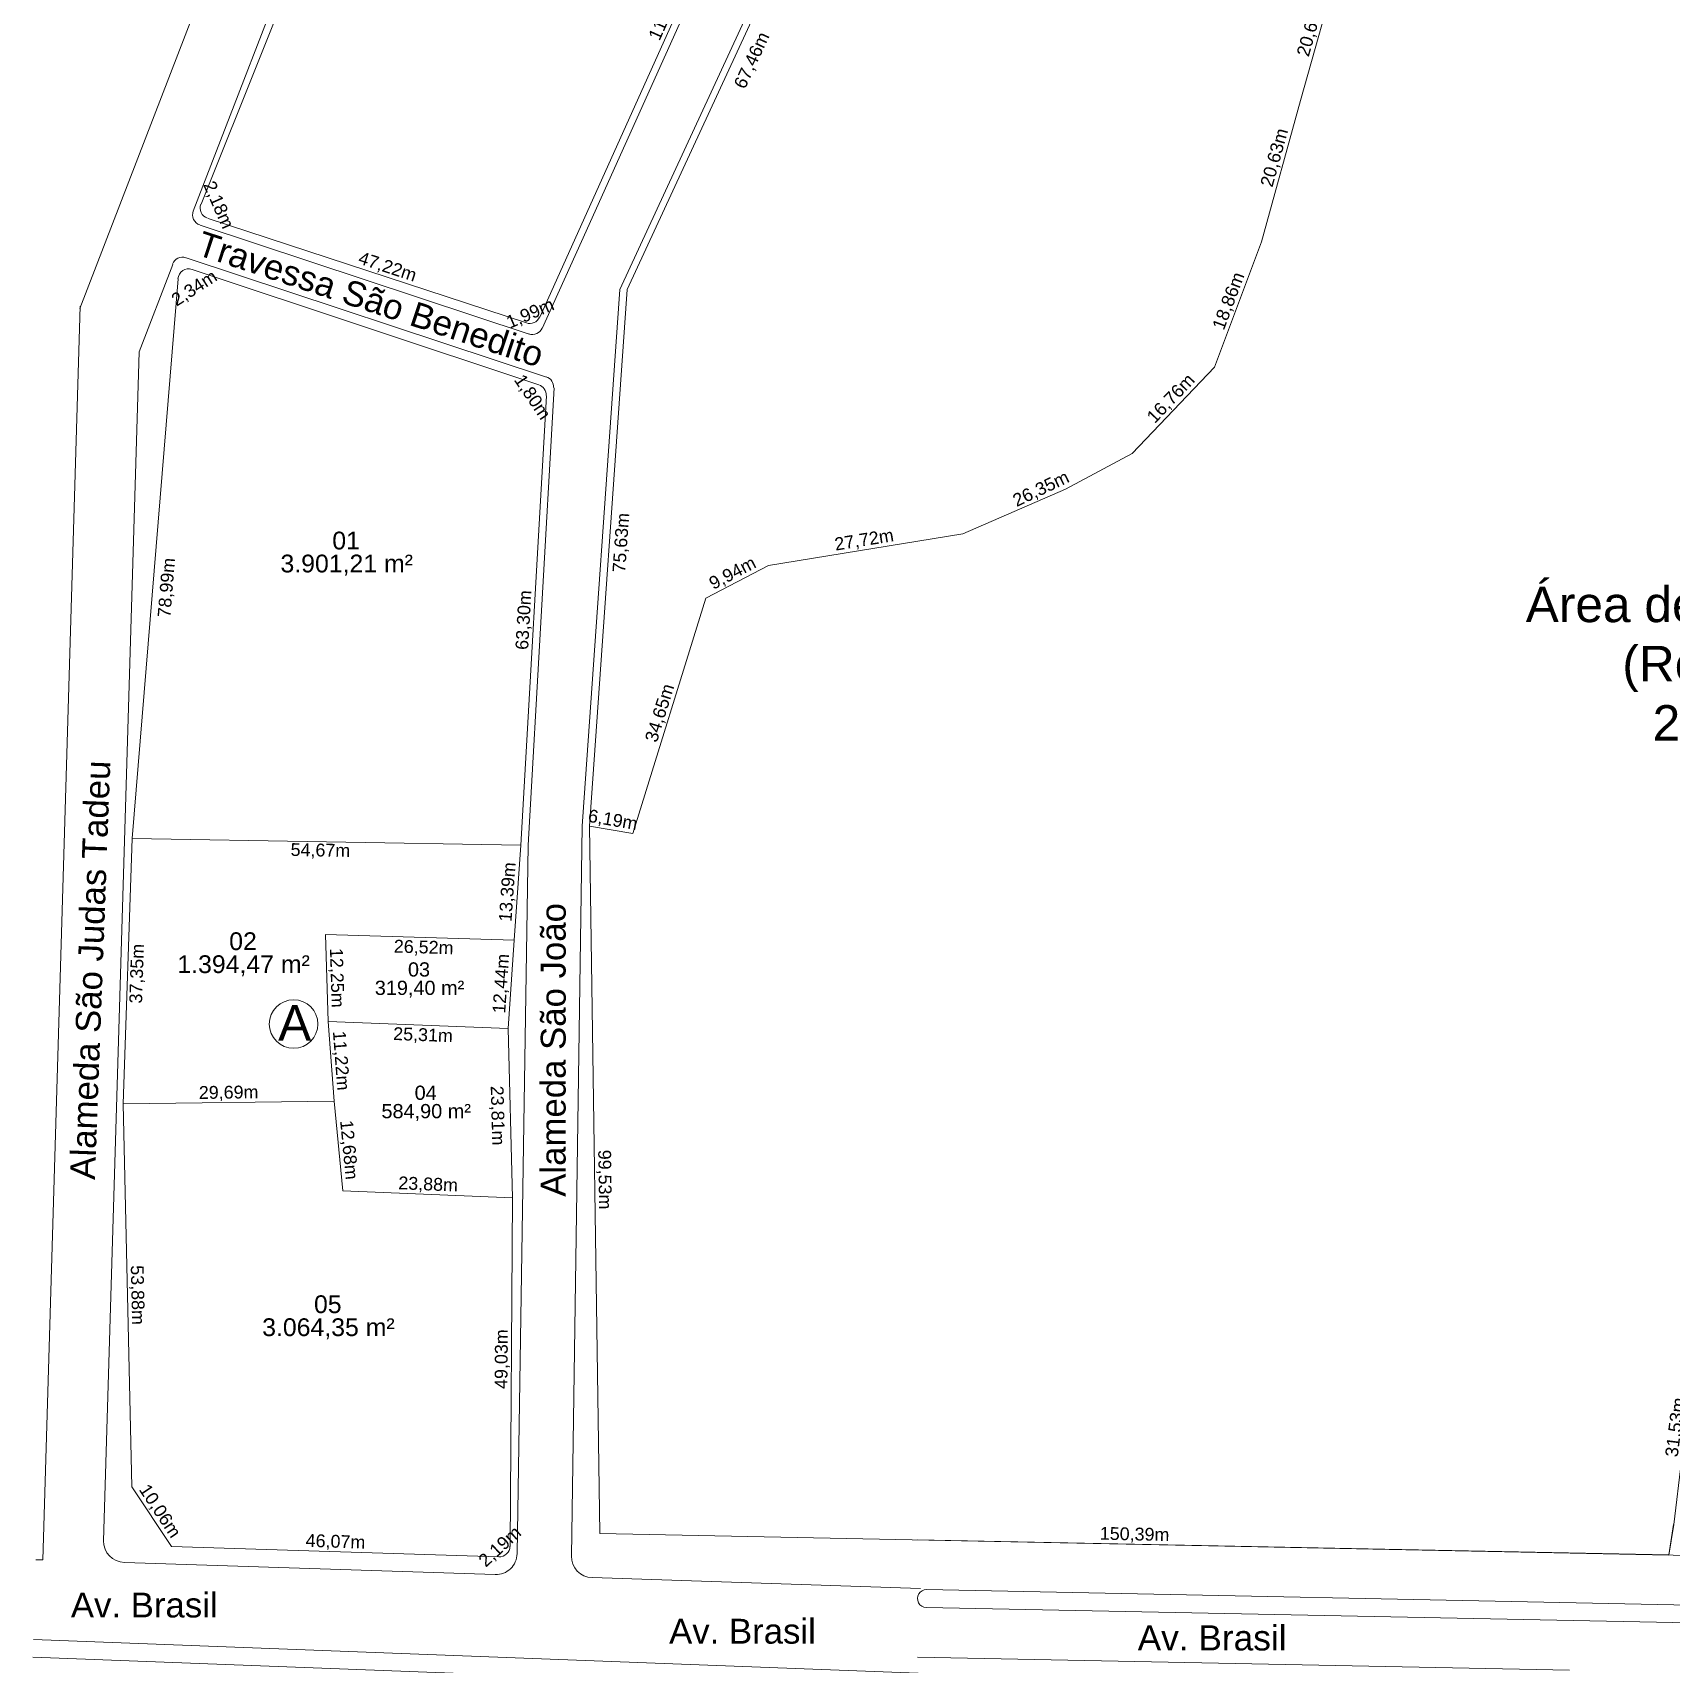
# Model space of a CAD drawing. Header units: metres. Extents: x 3808 to 8215, y 2374 to 6187.
# Drawn here: x 4300.5 to 4530.9, y 4981 to 5210.4 of the extents above; entities that cross this region are included whole.
import ezdxf

# ---------------------------------------------------------------- set-up
doc = ezdxf.new("R2010")
doc.units = ezdxf.units.M
for name, color, linetype in [('0 - Cotas', 7, 'Continuous'), ('0 - LOTES', 7, 'Continuous'), ('0 - QUADRAS', 7, 'Continuous'), ('0 - RUAS', 7, 'Continuous'), ('Calçada', 8, 'Continuous'), ('Nome das Ruas', 7, 'Continuous'), ('PDF_EIXO_LOTES', 7, 'Continuous'), ('PDF_NOMES_RUAS', 5, 'Continuous'), ('PDF_REGIAO_POLILINHAS', 7, 'Continuous')]:
    doc.layers.add(name, color=color, linetype=linetype)
doc.layers.add('PDF_MEIO_FIO', color=7, linetype='Continuous', true_color=0xdd6e00)
doc.styles.add('Arial', font='arial.ttf')
doc.styles.add('PDF Arial', font='arial.ttf')
doc.styles.get("Standard").update_dxf_attribs({"font": 'arial.ttf'})
doc.dimstyles.new('COTAS CHACARAS', dxfattribs={"dimtxt": 1.8, "dimasz": 2.5, "dimexe": 1.25, "dimexo": 0.625, "dimgap": 0.2, "dimtad": 1, "dimtoh": 1, "dimzin": 1, "dimtxsty": 'PDF Arial', "dimblk": 'NONE', "dimcen": 2.5, "dimse1": 1, "dimse2": 1, "dimsd1": 1, "dimsd2": 1, "dimadec": 0, "dimazin": 0, "dimtfac": 1, "dimtmove": 0, "dimatfit": 3, "dimldrblk": 'NONE', "dimfxl": 1, "dimtolj": 1, "dimarcsym": 0})

# ---------------------------------------------------------------- blocks, each defined once
blk = doc.blocks.new('*D9956')
at = {"layer": 'Defpoints', "color": 0, "transparency": 16777216}
for p in [(4319.97, 4997.54), (4319.97, 4997.54), (4366.02, 4996.05)]:
    blk.add_point(p, dxfattribs=at)
at = {"layer": '0 - Cotas', "color": 0, "lineweight": 5, "transparency": 16777216, "insert": (4343.04, 4998.08), "char_height": 1.8, "attachment_point": 5, "rotation": 358.1546, "style": 'PDF Arial'}
blk.add_mtext('\\A1;46,07m', dxfattribs=at)
blk = doc.blocks.new('_None')
blk = doc.blocks.new('*D9957')
at = {"layer": 'Defpoints', "color": 0, "transparency": 16777216}
for p in [(4314.4, 5005.91), (4319.97, 4997.54), (4319.97, 4997.54)]:
    blk.add_point(p, dxfattribs=at)
at = {"layer": '0 - Cotas', "color": 0, "lineweight": 5, "transparency": 16777216, "insert": (4318.25, 5002.44), "char_height": 1.8, "attachment_point": 5, "rotation": 303.6063, "style": 'PDF Arial'}
blk.add_mtext('\\A1;10,06m', dxfattribs=at)
blk = doc.blocks.new('*D9958')
at = {"layer": 'Defpoints', "color": 0, "transparency": 16777216}
for p in [(4313.18, 5059.78), (4313.18, 5059.78), (4314.4, 5005.91)]:
    blk.add_point(p, dxfattribs=at)
at = {"layer": '0 - Cotas', "color": 0, "lineweight": 5, "transparency": 16777216, "insert": (4315.07, 5032.88), "char_height": 1.8, "attachment_point": 5, "rotation": 271.2968, "style": 'PDF Arial'}
blk.add_mtext('\\A1;53,88m', dxfattribs=at)
blk = doc.blocks.new('*D9959')
at = {"layer": 'Defpoints', "color": 0, "transparency": 16777216}
for p in [(4367.95, 5046.58), (4367.58, 4997.55), (4367.6, 4997.55)]:
    blk.add_point(p, dxfattribs=at)
at = {"layer": '0 - Cotas', "color": 0, "lineweight": 5, "transparency": 16777216, "insert": (4366.52, 5023.87), "char_height": 1.8, "attachment_point": 5, "rotation": 89.5662, "style": 'PDF Arial'}
blk.add_mtext('\\A1;49,03m', dxfattribs=at)
blk = doc.blocks.new('*D9960')
at = {"layer": 'Defpoints', "color": 0, "transparency": 16777216}
for p in [(4367.63, 4997.54), (4366.02, 4996.05), (4366.31, 4995.74)]:
    blk.add_point(p, dxfattribs=at)
at = {"layer": '0 - Cotas', "color": 0, "lineweight": 5, "transparency": 16777216, "insert": (4366.25, 4997.42), "char_height": 1.8, "attachment_point": 5, "rotation": 42.6128, "style": 'PDF Arial'}
blk.add_mtext('\\A1;2,19m', dxfattribs=at)
blk = doc.blocks.new('*D9961')
at = {"layer": 'Defpoints', "color": 0, "transparency": 16777216}
for p in [(4344.09, 5047.53), (4344.09, 5047.53), (4367.95, 5046.58)]:
    blk.add_point(p, dxfattribs=at)
at = {"layer": '0 - Cotas', "color": 0, "lineweight": 5, "transparency": 16777216, "insert": (4356.07, 5048.34), "char_height": 1.8, "attachment_point": 5, "rotation": 357.7094, "style": 'PDF Arial'}
blk.add_mtext('\\A1;23,88m', dxfattribs=at)
blk = doc.blocks.new('*D9962')
at = {"layer": 'Defpoints', "color": 0, "transparency": 16777216}
for p in [(4342.87, 5060.15), (4344.09, 5047.53), (4344.09, 5047.53)]:
    blk.add_point(p, dxfattribs=at)
at = {"layer": '0 - Cotas', "color": 0, "lineweight": 5, "transparency": 16777216, "insert": (4344.82, 5053.29), "char_height": 1.8, "attachment_point": 5, "rotation": 275.5198, "style": 'PDF Arial'}
blk.add_mtext('\\A1;12,68m', dxfattribs=at)
blk = doc.blocks.new('*D9963')
at = {"layer": 'Defpoints', "color": 0, "transparency": 16777216}
for p in [(4313.18, 5059.78), (4313.18, 5059.78), (4342.87, 5060.15)]:
    blk.add_point(p, dxfattribs=at)
at = {"layer": '0 - Cotas', "color": 0, "lineweight": 5, "transparency": 16777216, "insert": (4328.01, 5061.25), "char_height": 1.8, "attachment_point": 5, "rotation": 0.7162, "style": 'PDF Arial'}
blk.add_mtext('\\A1;29,69m', dxfattribs=at)
blk = doc.blocks.new('*D9964')
at = {"layer": 'Defpoints', "color": 0, "transparency": 16777216}
for p in [(4314.45, 5097.11), (4313.18, 5059.78), (4315.88, 5059.69)]:
    blk.add_point(p, dxfattribs=at)
at = {"layer": '0 - Cotas', "color": 0, "lineweight": 5, "transparency": 16777216, "insert": (4315.23, 5078.08), "char_height": 1.8, "attachment_point": 5, "rotation": 88.0475, "style": 'PDF Arial'}
blk.add_mtext('\\A1;37,35m', dxfattribs=at)
blk = doc.blocks.new('*D9965')
at = {"layer": 'Defpoints', "color": 0, "transparency": 16777216}
for p in [(4314.45, 5097.11), (4369.11, 5096.15), (4369.07, 5093.54)]:
    blk.add_point(p, dxfattribs=at)
at = {"layer": '0 - Cotas', "color": 0, "lineweight": 5, "transparency": 16777216, "insert": (4340.92, 5095.31), "char_height": 1.8, "attachment_point": 5, "rotation": 358.9998, "style": 'PDF Arial'}
blk.add_mtext('\\A1;54,67m', dxfattribs=at)
blk = doc.blocks.new('*D9966')
at = {"layer": 'Defpoints', "color": 0, "transparency": 16777216}
for p in [(4369.11, 5096.15), (4368.16, 5082.79), (4368.16, 5082.79)]:
    blk.add_point(p, dxfattribs=at)
at = {"layer": '0 - Cotas', "color": 0, "lineweight": 5, "transparency": 16777216, "insert": (4367.36, 5089.56), "char_height": 1.8, "attachment_point": 5, "rotation": 85.9144, "style": 'PDF Arial'}
blk.add_mtext('\\A1;13,39m', dxfattribs=at)
blk = doc.blocks.new('*D9967')
at = {"layer": 'Defpoints', "color": 0, "transparency": 16777216}
for p in [(4368.16, 5082.79), (4367.31, 5070.38), (4367.31, 5070.38)]:
    blk.add_point(p, dxfattribs=at)
at = {"layer": '0 - Cotas', "color": 0, "lineweight": 5, "transparency": 16777216, "insert": (4366.46, 5076.68), "char_height": 1.8, "attachment_point": 5, "rotation": 86.0884, "style": 'PDF Arial'}
blk.add_mtext('\\A1;12,44m', dxfattribs=at)
blk = doc.blocks.new('*D9968')
at = {"layer": 'Defpoints', "color": 0, "transparency": 16777216}
for p in [(4341.65, 5083.59), (4368.16, 5082.79), (4368.08, 5080.01)]:
    blk.add_point(p, dxfattribs=at)
at = {"layer": '0 - Cotas', "color": 0, "lineweight": 5, "transparency": 16777216, "insert": (4355.44, 5081.67), "char_height": 1.8, "attachment_point": 5, "rotation": 358.2816, "style": 'PDF Arial'}
blk.add_mtext('\\A1;26,52m', dxfattribs=at)
blk = doc.blocks.new('*D9969')
at = {"layer": 'Defpoints', "color": 0, "transparency": 16777216}
for p in [(4342.02, 5071.34), (4341.92, 5068.57), (4367.31, 5070.38)]:
    blk.add_point(p, dxfattribs=at)
at = {"layer": '0 - Cotas', "color": 0, "lineweight": 5, "transparency": 16777216, "insert": (4355.35, 5069.34), "char_height": 1.8, "attachment_point": 5, "rotation": 357.8389, "style": 'PDF Arial'}
blk.add_mtext('\\A1;25,31m', dxfattribs=at)
blk = doc.blocks.new('*D9970')
at = {"layer": 'Defpoints', "color": 0, "transparency": 16777216}
for p in [(4364.11, 5070.3), (4367.31, 5070.38), (4367.95, 5046.58)]:
    blk.add_point(p, dxfattribs=at)
at = {"layer": '0 - Cotas', "color": 0, "lineweight": 5, "transparency": 16777216, "insert": (4365.72, 5058.12), "char_height": 1.8, "attachment_point": 5, "rotation": 271.5309, "style": 'PDF Arial'}
blk.add_mtext('\\A1;23,81m', dxfattribs=at)
blk = doc.blocks.new('*D9971')
at = {"layer": 'Defpoints', "color": 0, "transparency": 16777216}
for p in [(4342.02, 5071.34), (4342.87, 5060.15), (4342.87, 5060.15)]:
    blk.add_point(p, dxfattribs=at)
at = {"layer": '0 - Cotas', "color": 0, "lineweight": 5, "transparency": 16777216, "insert": (4343.72, 5065.84), "char_height": 1.8, "attachment_point": 5, "rotation": 274.3364, "style": 'PDF Arial'}
blk.add_mtext('\\A1;11,22m', dxfattribs=at)
blk = doc.blocks.new('*D9972')
at = {"layer": 'Defpoints', "color": 0, "transparency": 16777216}
for p in [(4341.65, 5083.59), (4342.02, 5071.34), (4342.02, 5071.34)]:
    blk.add_point(p, dxfattribs=at)
at = {"layer": '0 - Cotas', "color": 0, "lineweight": 5, "transparency": 16777216, "insert": (4343.12, 5077.5), "char_height": 1.8, "attachment_point": 5, "rotation": 271.7357, "style": 'PDF Arial'}
blk.add_mtext('\\A1;12,25m', dxfattribs=at)
blk = doc.blocks.new('*D7900')
at = {"layer": 'Defpoints', "color": 0, "transparency": 16777216}
for p in [(4378.76, 5098.86), (4380.25, 4999.34), (4380.25, 4999.34)]:
    blk.add_point(p, dxfattribs=at)
at = {"layer": '0 - Cotas', "color": 0, "lineweight": 5, "transparency": 16777216, "insert": (4380.79, 5049.12), "char_height": 1.8, "attachment_point": 5, "rotation": 270.8546, "style": 'PDF Arial'}
blk.add_mtext('\\A1;99,53m', dxfattribs=at)
blk = doc.blocks.new('*D7901')
at = {"layer": 'Defpoints', "color": 0, "transparency": 16777216}
for p in [(4380.25, 4999.34), (4380.25, 4999.34), (4530.61, 4996.32)]:
    blk.add_point(p, dxfattribs=at)
at = {"layer": '0 - Cotas', "color": 0, "lineweight": 5, "transparency": 16777216, "insert": (4455.45, 4999.11), "char_height": 1.8, "attachment_point": 5, "rotation": 358.8486, "style": 'PDF Arial'}
blk.add_mtext('\\A1;150,39m', dxfattribs=at)
blk = doc.blocks.new('*D7902')
at = {"layer": 'Defpoints', "color": 0, "transparency": 16777216}
for p in [(4534.53, 5027.6), (4530.61, 4996.32), (4530.68, 4996.31)]:
    blk.add_point(p, dxfattribs=at)
at = {"layer": '0 - Cotas', "color": 0, "lineweight": 5, "transparency": 16777216, "insert": (4531.64, 5014.27), "char_height": 1.8, "attachment_point": 5, "rotation": 82.8511, "style": 'PDF Arial'}
blk.add_mtext('\\A1;31,53m', dxfattribs=at)
blk = doc.blocks.new('*D9973')
at = {"layer": 'Defpoints', "color": 0, "transparency": 16777216}
for p in [(4372.72, 5159.35), (4369.11, 5096.15), (4369.11, 5096.15)]:
    blk.add_point(p, dxfattribs=at)
at = {"layer": '0 - Cotas', "color": 0, "lineweight": 5, "transparency": 16777216, "insert": (4369.64, 5127.82), "char_height": 1.8, "attachment_point": 5, "rotation": 86.735, "style": 'PDF Arial'}
blk.add_mtext('\\A1;63,30m', dxfattribs=at)
blk = doc.blocks.new('*D9974')
at = {"layer": 'Defpoints', "color": 0, "transparency": 16777216}
for p in [(4371.66, 5160.89), (4372.66, 5159.4), (4370.08, 5157.66)]:
    blk.add_point(p, dxfattribs=at)
at = {"layer": '0 - Cotas', "color": 0, "lineweight": 5, "transparency": 16777216, "insert": (4370.64, 5159.12), "char_height": 1.8, "attachment_point": 5, "rotation": 303.9912, "style": 'PDF Arial'}
blk.add_mtext('\\A1;1,80m', dxfattribs=at)
blk = doc.blocks.new('*D9975')
at = {"layer": 'Defpoints', "color": 0, "transparency": 16777216}
for p in [(4322.88, 5177.11), (4320.92, 5175.84), (4322.96, 5172.7)]:
    blk.add_point(p, dxfattribs=at)
at = {"layer": '0 - Cotas', "color": 0, "lineweight": 5, "transparency": 16777216, "insert": (4323.24, 5174.41), "char_height": 1.8, "attachment_point": 5, "rotation": 32.9694, "style": 'PDF Arial'}
blk.add_mtext('\\A1;2,34m', dxfattribs=at)
blk = doc.blocks.new('*D9976')
at = {"layer": 'Defpoints', "color": 0, "transparency": 16777216}
for p in [(4320.87, 5175.83), (4324.22, 5175.56), (4314.45, 5097.11)]:
    blk.add_point(p, dxfattribs=at)
at = {"layer": '0 - Cotas', "color": 0, "lineweight": 5, "transparency": 16777216, "insert": (4319.41, 5132.37), "char_height": 1.8, "attachment_point": 5, "rotation": 85.3376, "style": 'PDF Arial'}
blk.add_mtext('\\A1;78,99m', dxfattribs=at)
blk = doc.blocks.new('*D9977')
at = {"layer": 'Defpoints', "color": 0, "transparency": 16777216}
for p in [(4378.76, 5098.86), (4378.76, 5098.86), (4384.86, 5097.8)]:
    blk.add_point(p, dxfattribs=at)
at = {"layer": '0 - Cotas', "color": 0, "lineweight": 5, "transparency": 16777216, "insert": (4382.03, 5099.59), "char_height": 1.8, "attachment_point": 5, "rotation": 350.1342, "style": 'PDF Arial'}
blk.add_mtext('\\A1;6,19m', dxfattribs=at)
blk = doc.blocks.new('*D9978')
at = {"layer": 'Defpoints', "color": 0, "transparency": 16777216}
for p in [(4395.15, 5130.88), (4384.86, 5097.8), (4384.86, 5097.8)]:
    blk.add_point(p, dxfattribs=at)
at = {"layer": '0 - Cotas', "color": 0, "lineweight": 5, "transparency": 16777216, "insert": (4388.78, 5114.72), "char_height": 1.8, "attachment_point": 5, "rotation": 72.7297, "style": 'PDF Arial'}
blk.add_mtext('\\A1;34,65m', dxfattribs=at)
blk = doc.blocks.new('*D9979')
at = {"layer": 'Defpoints', "color": 0, "transparency": 16777216}
for p in [(4403.95, 5135.49), (4395.15, 5130.88), (4395.15, 5130.88)]:
    blk.add_point(p, dxfattribs=at)
at = {"layer": '0 - Cotas', "color": 0, "lineweight": 5, "transparency": 16777216, "insert": (4398.95, 5134.32), "char_height": 1.8, "attachment_point": 5, "rotation": 27.6589, "style": 'PDF Arial'}
blk.add_mtext('\\A1;9,94m', dxfattribs=at)
blk = doc.blocks.new('*D9980')
at = {"layer": 'Defpoints', "color": 0, "transparency": 16777216}
for p in [(4431.3, 5139.94), (4403.95, 5135.49), (4403.95, 5135.49)]:
    blk.add_point(p, dxfattribs=at)
at = {"layer": '0 - Cotas', "color": 0, "lineweight": 5, "transparency": 16777216, "insert": (4417.42, 5138.98), "char_height": 1.8, "attachment_point": 5, "rotation": 9.2461, "style": 'PDF Arial'}
blk.add_mtext('\\A1;27,72m', dxfattribs=at)
blk = doc.blocks.new('*D9981')
at = {"layer": 'Defpoints', "color": 0, "transparency": 16777216}
for p in [(4455.11, 5151.24), (4431.3, 5139.94), (4431.47, 5139.6)]:
    blk.add_point(p, dxfattribs=at)
at = {"layer": '0 - Cotas', "color": 0, "lineweight": 5, "transparency": 16777216, "insert": (4442.33, 5146.17), "char_height": 1.8, "attachment_point": 5, "rotation": 25.3791, "style": 'PDF Arial'}
blk.add_mtext('\\A1;26,35m', dxfattribs=at)
blk = doc.blocks.new('*D9982')
at = {"layer": 'Defpoints', "color": 0, "transparency": 16777216}
for p in [(4466.67, 5163.38), (4455.11, 5151.24), (4455.11, 5151.24)]:
    blk.add_point(p, dxfattribs=at)
at = {"layer": '0 - Cotas', "color": 0, "lineweight": 5, "transparency": 16777216, "insert": (4460.64, 5158.91), "char_height": 1.8, "attachment_point": 5, "rotation": 46.4097, "style": 'PDF Arial'}
blk.add_mtext('\\A1;16,76m', dxfattribs=at)
blk = doc.blocks.new('*D9983')
at = {"layer": 'Defpoints', "color": 0, "transparency": 16777216}
for p in [(4473.3, 5181.03), (4473.3, 5181.03), (4466.67, 5163.38)]:
    blk.add_point(p, dxfattribs=at)
at = {"layer": '0 - Cotas', "color": 0, "lineweight": 5, "transparency": 16777216, "insert": (4468.78, 5172.66), "char_height": 1.8, "attachment_point": 5, "rotation": 69.4251, "style": 'PDF Arial'}
blk.add_mtext('\\A1;18,86m', dxfattribs=at)
blk = doc.blocks.new('*D9984')
at = {"layer": 'Defpoints', "color": 0, "transparency": 16777216}
for p in [(4478.81, 5200.92), (4473.3, 5181.03), (4473.3, 5181.03)]:
    blk.add_point(p, dxfattribs=at)
at = {"layer": '0 - Cotas', "color": 0, "lineweight": 5, "transparency": 16777216, "insert": (4475.24, 5192.84), "char_height": 1.8, "attachment_point": 5, "rotation": 74.4995, "style": 'PDF Arial'}
blk.add_mtext('\\A1;20,63m', dxfattribs=at)
blk = doc.blocks.new('*D9985')
at = {"layer": 'Defpoints', "color": 0, "transparency": 16777216}
for p in [(4484.38, 5220.74), (4478.81, 5200.92), (4478.81, 5200.92)]:
    blk.add_point(p, dxfattribs=at)
at = {"layer": '0 - Cotas', "color": 0, "lineweight": 5, "transparency": 16777216, "insert": (4480.36, 5211.18), "char_height": 1.8, "attachment_point": 5, "rotation": 74.318, "style": 'PDF Arial'}
blk.add_mtext('\\A1;20,60m', dxfattribs=at)
blk = doc.blocks.new('*D9990')
at = {"layer": 'Defpoints', "color": 0, "transparency": 16777216}
for p in [(4384.07, 5174.3), (4387.12, 5174.09), (4378.76, 5098.86)]:
    blk.add_point(p, dxfattribs=at)
at = {"layer": '0 - Cotas', "color": 0, "lineweight": 5, "transparency": 16777216, "insert": (4383.35, 5138.69), "char_height": 1.8, "attachment_point": 5, "rotation": 85.9802, "style": 'PDF Arial'}
blk.add_mtext('\\A1;75,63m', dxfattribs=at)
blk = doc.blocks.new('*D9991')
at = {"layer": 'Defpoints', "color": 0, "transparency": 16777216}
for p in [(4412.38, 5235.54), (4415.82, 5233.95), (4384.07, 5174.3)]:
    blk.add_point(p, dxfattribs=at)
at = {"layer": '0 - Cotas', "color": 0, "lineweight": 5, "transparency": 16777216, "insert": (4401.72, 5206.5), "char_height": 1.8, "attachment_point": 5, "rotation": 65.1871, "style": 'PDF Arial'}
blk.add_mtext('\\A1;67,46m', dxfattribs=at)
blk = doc.blocks.new('*D9993')
at = {"layer": 'Defpoints', "color": 0, "transparency": 16777216}
for p in [(4325.03, 5184.34), (4325.04, 5184.34), (4369.91, 5169.64)]:
    blk.add_point(p, dxfattribs=at)
at = {"layer": '0 - Cotas', "color": 0, "lineweight": 5, "transparency": 16777216, "insert": (4350.33, 5177.4), "char_height": 1.8, "attachment_point": 5, "rotation": 341.8524, "style": 'PDF Arial'}
blk.add_mtext('\\A1;47,22m', dxfattribs=at)
blk = doc.blocks.new('*D9994')
at = {"layer": 'Defpoints', "color": 0, "transparency": 16777216}
for p in [(4418.47, 5274.24), (4418.47, 5274.24), (4371.77, 5170.43)]:
    blk.add_point(p, dxfattribs=at)
at = {"layer": '0 - Cotas', "color": 0, "lineweight": 5, "transparency": 16777216, "insert": (4389.95, 5213.96), "char_height": 1.8, "attachment_point": 5, "rotation": 65.7747, "style": 'PDF Arial'}
blk.add_mtext('\\A1;113,83m', dxfattribs=at)
blk = doc.blocks.new('*D9995')
at = {"layer": 'Defpoints', "color": 0, "transparency": 16777216}
for p in [(4368.27, 5296.56), (4371.63, 5295.21), (4324.15, 5186.34)]:
    blk.add_point(p, dxfattribs=at)
at = {"layer": '0 - Cotas', "color": 0, "lineweight": 5, "transparency": 16777216, "insert": (4347.89, 5239.33), "char_height": 1.8, "attachment_point": 5, "rotation": 68.1891, "style": 'PDF Arial'}
blk.add_mtext('\\A1;118,72m', dxfattribs=at)
blk = doc.blocks.new('*D9996')
at = {"layer": 'Defpoints', "color": 0, "transparency": 16777216}
for p in [(4324.15, 5186.34), (4325.03, 5184.34), (4325.75, 5184.66)]:
    blk.add_point(p, dxfattribs=at)
at = {"layer": '0 - Cotas', "color": 0, "lineweight": 5, "transparency": 16777216, "insert": (4326.48, 5186.17), "char_height": 1.8, "attachment_point": 5, "rotation": 293.8361, "style": 'PDF Arial'}
blk.add_mtext('\\A1;2,18m', dxfattribs=at)
blk = doc.blocks.new('*D9997')
at = {"layer": 'Defpoints', "color": 0, "transparency": 16777216}
for p in [(4371.74, 5170.42), (4371.89, 5170.05), (4369.91, 5169.64)]:
    blk.add_point(p, dxfattribs=at)
at = {"layer": '0 - Cotas', "color": 0, "lineweight": 5, "transparency": 16777216, "insert": (4370.48, 5170.84), "char_height": 1.8, "attachment_point": 5, "rotation": 23.2331, "style": 'PDF Arial'}
blk.add_mtext('\\A1;1,99m', dxfattribs=at)

msp = doc.modelspace()

# ---------------------------------------------------------------- linework, layer by layer
at = {"layer": '0 - QUADRAS', "lineweight": 5}
msp.add_circle((4337.144, 5070.997), 3.412, dxfattribs=at)
at = {"layer": 'Calçada', "linetype": 'Continuous', "lineweight": 5}
for p, q in [((4530.587, 4996.328), (4531.281, 5000.613)), ((4424.911, 4998.454), (4559.302, 4995.75)), ((4424.911, 4998.454), (4530.587, 4996.328)), ((4426.186, 4991.451), (4818.778, 4983.53)), ((4426.135, 4988.952), (4818.728, 4981.03)), ((4424.911, 4981.95), (4516.613, 4980.106))]:
    msp.add_line(p, q, dxfattribs=at)
msp.add_arc((4426.161, 4990.201), 1.25, 88.84767, 268.84767, dxfattribs=at)
at = {"layer": 'PDF_EIXO_LOTES', "lineweight": 5}
for points in [[(4322.882, 5177.111), (4371.659, 5160.887)], [(4366.039, 4996.053), (4319.966, 4997.537), (4314.399, 5005.914), (4313.18, 5059.781), (4314.452, 5097.106), (4320.92, 5175.838)], [(4372.719, 5159.349), (4369.114, 5096.152), (4368.16, 5082.791), (4367.312, 5070.385), (4367.948, 5046.579), (4367.63, 4997.537)], [(4314.452, 5097.106), (4369.114, 5096.152)], [(4342.87, 5060.152), (4342.022, 5071.339), (4341.651, 5083.586), (4368.16, 5082.791)], [(4367.312, 5070.385), (4342.022, 5071.339)], [(4313.18, 5059.781), (4342.87, 5060.152), (4344.09, 5047.534), (4367.948, 5046.579)], [(4300.455, 4981.95), (4426.109, 4977.178)]]:
    msp.add_lwpolyline(points, dxfattribs=at)
for centre, start, end in [((4322.379, 5175.706), 71.59365, 175.28552), ((4371.155, 5159.482), 356.76184, 71.5862), ((4366.066, 4997.564), 268.14888, 359.62225)]:
    msp.add_arc(centre, 1.511, start, end, dxfattribs=at)
at = {"layer": 'PDF_MEIO_FIO', "lineweight": 5}
for points in [[(4307.083, 5171.65), (4346.157, 5272.915), (4442.121, 5485.413), (4645.605, 5926.844)], [(4323.041, 5185.328), (4355.382, 5269.045), (4451.24, 5481.277), (4656.739, 5927.162)], [(4798.563, 5917.141), (4776.19, 5893.707), (4740.561, 5857.814), (4705.198, 5826.48), (4677.416, 5784.383), (4649.263, 5719.33), (4540.046, 5507.362), (4495.51, 5416.913), (4461.472, 5341.15), (4411.37, 5235.537), (4383.058, 5174.301), (4377.756, 5098.855), (4376.219, 4996.159)], [(4372.136, 5168.84), (4377.65, 5181.087), (4419.376, 5273.816), (4430.563, 5295.342), (4480.665, 5399.576), (4510.355, 5465.796), (4624.345, 5679.831), (4679.961, 5799.6), (4694.541, 5822.61), (4753.445, 5876.954), (4767.707, 5891.215)], [(4323.996, 5183.367), (4370.281, 5168.044)], [(4322.034, 5178.754), (4372.719, 5162)], [(4307.136, 5171.968), (4301.887, 4995.629), (4300.88, 4995.629)], [(4373.78, 5160.463), (4370.122, 5096.152), (4368.584, 4996.53)], [(4300.561, 4984.442), (4426.215, 4979.67)]]:
    msp.add_lwpolyline(points, dxfattribs=at)
for points in [[(4368.584, 4996.511, -0.4192453), (4365.509, 4993.561), (4313.339, 4995.258, -0.4135019), (4310.423, 4998.333), (4315.407, 5165.553), (4320.178, 5177.853)], [(4425.314, 4991.599), (4379.135, 4993.137, -0.4091933), (4376.219, 4996.178)]]:
    msp.add_lwpolyline(points, format="xyb", dxfattribs=at)
for centre, start, end in [((4324.446, 5184.825), 158.89168, 251.69783), ((4321.53, 5177.349), 71.70379, 158.8884), ((4370.731, 5169.503), 251.69733, 335.7743), ((4372.216, 5160.595), 356.76128, 71.69387)]:
    msp.add_arc(centre, 1.511, start, end, dxfattribs=at)
at = {"layer": 'PDF_NOMES_RUAS', "lineweight": 5}
msp.add_lwpolyline([(4370.758, 5167.991), (4370.758, 5167.991)], dxfattribs=at)
at = {"layer": 'PDF_REGIAO_POLILINHAS', "lineweight": 5}
for points in [[(4478.809, 5200.916), (4473.295, 5181.034), (4466.668, 5163.379), (4455.11, 5151.238), (4445.726, 5146.254), (4431.305, 5139.945), (4403.947, 5135.491), (4395.146, 5130.879), (4384.861, 5097.795), (4378.764, 5098.855), (4384.065, 5174.301), (4412.377, 5235.537), (4462.48, 5341.15), (4489.095, 5330.97), (4487.239, 5252.927), (4486.02, 5235.113), (4484.376, 5220.745)], [(4313.18, 5059.781), (4314.452, 5097.106), (4369.114, 5096.152), (4368.16, 5082.791), (4341.651, 5083.586), (4342.022, 5071.339), (4342.87, 5060.152)], [(4342.022, 5071.339), (4341.651, 5083.586), (4368.16, 5082.791), (4367.312, 5070.385)], [(4344.09, 5047.534), (4342.87, 5060.152), (4342.022, 5071.339), (4367.312, 5070.385), (4367.948, 5046.579)]]:
    msp.add_lwpolyline(points, close=True, dxfattribs=at)
for points in [[(4324.155, 5186.336), (4368.266, 5296.561), (4418.474, 5274.24), (4371.765, 5170.43)], [(4758.959, 5186.071), (4756.573, 5107.763), (4695.177, 5071.021), (4688.55, 5063.704), (4635.532, 5057.872), (4626.678, 5053.79), (4561.2, 5056.335), (4561.041, 5025.054), (4534.532, 5027.599), (4531.298, 5000.612), (4530.608, 4996.318), (4380.248, 4999.34), (4378.764, 5098.855), (4384.861, 5097.795), (4395.146, 5130.879), (4403.947, 5135.491), (4431.305, 5139.945), (4445.726, 5146.254), (4455.11, 5151.238), (4466.668, 5163.379), (4473.295, 5181.034), (4478.809, 5200.916), (4484.376, 5220.745)], [(4369.91, 5169.635), (4325.109, 5184.321)], [(4322.882, 5177.111), (4371.659, 5160.887)], [(4372.719, 5159.349), (4369.114, 5096.152), (4314.452, 5097.106), (4320.92, 5175.838)], [(4366.039, 4996.053), (4319.966, 4997.537), (4314.399, 5005.914), (4313.18, 5059.781), (4342.87, 5060.152), (4344.09, 5047.534), (4367.948, 5046.579), (4367.63, 4997.537)]]:
    msp.add_lwpolyline(points, dxfattribs=at)
for centre, start, end in [((4325.507, 5185.779), 158.19347, 251.80539), ((4322.379, 5175.706), 71.59365, 175.28552), ((4370.36, 5171.04), 251.80569, 335.77675), ((4371.155, 5159.482), 356.76184, 71.5862), ((4366.066, 4997.564), 268.14888, 359.62225)]:
    msp.add_arc(centre, 1.511, start, end, dxfattribs=at)

# ---------------------------------------------------------------- texts
at = {"lineweight": 5, "insert": (4324.194, 5182.671), "char_height": 3.5, "attachment_point": 1, "rotation": 341.70542}
msp.add_mtext_dynamic_manual_height_columns('\\pxqc;Travessa São Benedito', width=51.27626, gutter_width=12.5, heights=[0], dxfattribs=at)
at = {"lineweight": 5, "char_height": 3.5, "attachment_point": 1}
for insert in [(4303.41, 4991.033), (4387.566, 4987.35)]:
    msp.add_mtext_dynamic_manual_height_columns('\\pxqc;Av. Brasil', width=25.45317, gutter_width=12.5, heights=[0], dxfattribs=dict(at, insert=insert))
at = {"layer": '0 - LOTES', "lineweight": 5, "attachment_point": 1}
for s, width, gutter_width, insert, char_height in [('\\pxqc;01', 19.76287, 12.5, (4334.65, 5140.256), 2.5), ('\\pxqc;3.901,21 m²', 19.76287, 12.5, (4334.737, 5137.025), 2.5), ('\\pxqc;02', 19.76287, 12.5, (4320.148, 5083.901), 2.5), ('\\pxqc;1.394,47 m²', 19.76287, 12.5, (4320.235, 5080.67), 2.5), ('\\pxqc;03', 15.8103, 10, (4346.883, 5079.68), 2), ('\\pxqc;319,40 m²', 15.8103, 10, (4346.953, 5077.095), 2), ('\\pxqc;04', 15.8103, 10, (4347.821, 5062.336), 2), ('\\pxqc;584,90 m²', 15.8103, 10, (4347.891, 5059.752), 2), ('\\pxqc;05', 19.76287, 12.5, (4332.076, 5032.843), 2.5), ('\\pxqc;3.064,35 m²', 19.76287, 12.5, (4332.163, 5029.612), 2.5)]:
    msp.add_mtext_dynamic_manual_height_columns(s, width=width, gutter_width=gutter_width, heights=[0], dxfattribs=dict(at, insert=insert, char_height=char_height))
at = {"layer": '0 - QUADRAS', "lineweight": 5, "insert": (4334.269, 5073.659), "char_height": 5, "attachment_point": 1}
msp.add_mtext_dynamic_manual_height_columns('\\pxqc;A', width=6.0607, gutter_width=12.5, heights=[0], dxfattribs=at)
at = {"layer": '0 - RUAS', "lineweight": 5, "insert": (4505.028, 5132.527), "char_height": 5, "attachment_point": 1}
msp.add_mtext_dynamic_manual_height_columns('\\pxqc;Área de Reserva Técnica\\P(Remanescente)\\P259.504,11m²', width=89.68696, gutter_width=12.5, heights=[0], dxfattribs=at)
at = {"layer": '0 - RUAS', "lineweight": 5, "char_height": 3.5, "attachment_point": 1}
for s, width, insert, rotation in [('\\pxqc;Alameda São Judas Tadeu', 63.17083, (4305.617, 5047.097), 87.88421), ('\\pxqc;Alameda São João', 43.88163, (4371.909, 5045.421), 89.97937)]:
    msp.add_mtext_dynamic_manual_height_columns(s, width=width, gutter_width=12.5, heights=[0], dxfattribs=dict(at, insert=insert, rotation=rotation))
at = {"layer": 'Nome das Ruas', "lineweight": 5, "style": 'Arial'}
msp.add_text('Av. Brasil', height=3.55, dxfattribs=at).set_placement((4455.883, 4982.892, 165.916))

# ---------------------------------------------------------------- dimensions: what is measured, and where the dimension line sits
at = {"layer": '0 - Cotas', "lineweight": 5}
for base, p1, p2, angle, picture, middle in [((4371.631, 5295.214), (4324.155, 5186.336), (4368.266, 5296.561), 68.18909, '*D9995', (4349.075, 5238.852)), ((4418.474, 5274.24), (4371.765, 5170.43), (4418.474, 5274.24), 65.77469, '*D9994', (4391.115, 5213.434)), ((4415.82, 5233.945), (4384.065, 5174.301), (4412.377, 5235.537), 65.18712, '*D9991', (4402.883, 5205.963)), ((4478.809, 5200.916), (4484.376, 5220.745), (4478.809, 5200.916), 254.31798, '*D9985', (4481.593, 5210.83)), ((4473.295, 5181.034), (4478.809, 5200.916), (4473.295, 5181.034), 254.49953, '*D9984', (4476.474, 5192.496)), ((4325.745, 5184.658), (4324.155, 5186.336), (4325.035, 5184.344), 293.83614, '*D9996', (4325.305, 5185.654)), ((4325.035, 5184.344), (4369.91, 5169.635), (4325.035, 5184.344), 161.85236, '*D9993', (4349.93, 5176.184)), ((4473.295, 5181.034), (4466.668, 5163.379), (4473.295, 5181.034), 69.4251, '*D9983', (4469.982, 5172.206)), ((4322.959, 5172.696), (4322.882, 5177.111), (4320.92, 5175.838), 212.9694, '*D9975', (4323.94, 5173.332)), ((4324.218, 5175.557), (4314.452, 5097.106), (4320.873, 5175.83), 85.33757, '*D9976', (4320.687, 5132.263)), ((4371.895, 5170.055), (4369.91, 5169.635), (4371.738, 5170.42), 23.23314, '*D9997', (4370.981, 5169.662)), ((4387.123, 5174.086), (4378.764, 5098.855), (4384.065, 5174.301), 85.9802, '*D9990', (4384.629, 5138.598)), ((4455.11, 5151.238), (4466.668, 5163.379), (4455.11, 5151.238), 226.40968, '*D9982', (4461.573, 5158.026)), ((4370.082, 5157.656), (4371.659, 5160.887), (4372.664, 5159.397), 303.99124, '*D9974', (4369.58, 5158.401)), ((4369.114, 5096.152), (4372.719, 5159.349), (4369.114, 5096.152), 266.73499, '*D9973', (4370.917, 5127.751)), ((4431.47, 5139.596), (4455.11, 5151.238), (4431.305, 5139.945), 205.37908, '*D9981', (4442.88, 5145.009)), ((4403.947, 5135.491), (4431.305, 5139.945), (4403.947, 5135.491), 189.24611, '*D9980', (4417.626, 5137.718)), ((4395.146, 5130.879), (4403.947, 5135.491), (4395.146, 5130.879), 207.65887, '*D9979', (4399.547, 5133.185)), ((4384.861, 5097.795), (4395.146, 5130.879), (4384.861, 5097.795), 252.72966, '*D9978', (4390.003, 5114.337)), ((4378.764, 5098.855), (4384.861, 5097.795), (4378.764, 5098.855), 170.13419, '*D9977', (4381.812, 5098.325)), ((4380.248, 4999.34), (4378.764, 5098.855), (4380.248, 4999.34), 270.85464, '*D7900', (4379.506, 5049.098)), ((4315.882, 5059.689), (4314.452, 5097.106), (4313.18, 5059.781), 268.04749, '*D9964', (4316.507, 5078.034)), ((4369.069, 5093.538), (4314.452, 5097.106), (4369.114, 5096.152), 358.99979, '*D9965', (4340.898, 5094.029)), ((4368.1599, 5082.7909), (4369.1142, 5096.1515), (4368.1599, 5082.7909), 265.91438, '*D9966', (4368.6371, 5089.4712)), ((4368.076, 5080.006), (4341.651, 5083.586), (4368.16, 5082.791), 358.28164, '*D9968', (4355.4, 5080.387)), ((4342.022, 5071.339), (4341.651, 5083.586), (4342.022, 5071.339), 271.7357, '*D9972', (4341.836, 5077.463)), ((4367.3116, 5070.3846), (4368.1599, 5082.7909), (4367.3116, 5070.3846), 266.08843, '*D9967', (4367.7357, 5076.5877)), ((4341.917, 5068.566), (4367.312, 5070.385), (4342.022, 5071.339), 177.83892, '*D9969', (4355.306, 5068.061)), ((4342.87, 5060.152), (4342.022, 5071.339), (4342.87, 5060.152), 274.3364, '*D9971', (4342.446, 5065.745)), ((4364.114, 5070.299), (4367.948, 5046.579), (4367.312, 5070.385), 91.53093, '*D9970', (4364.441, 5058.088)), ((4313.18, 5059.781), (4342.87, 5060.152), (4313.18, 5059.781), 180.71616, '*D9963', (4328.025, 5059.966)), ((4313.18, 5059.781), (4314.399, 5005.914), (4313.18, 5059.781), 91.29683, '*D9958', (4313.79, 5032.848)), ((4344.09, 5047.534), (4342.87, 5060.152), (4344.09, 5047.534), 275.51985, '*D9962', (4343.545, 5053.165)), ((4344.09, 5047.534), (4367.948, 5046.579), (4344.09, 5047.534), 177.70939, '*D9961', (4356.019, 5047.056)), ((4367.601, 4997.554), (4367.948, 5046.579), (4367.577, 4997.554), 269.56622, '*D9959', (4367.8, 5023.861)), ((4530.682, 4996.309), (4534.532, 5027.599), (4530.608, 4996.318), 262.85108, '*D7902', (4532.915, 5014.106)), ((4319.966, 4997.537), (4314.399, 5005.914), (4319.966, 4997.537), 303.6063, '*D9957', (4317.183, 5001.726)), ((4319.966, 4997.537), (4366.017, 4996.054), (4319.966, 4997.537), 178.1546, '*D9956', (4343.003, 4996.795)), ((4366.31, 4995.735), (4367.63, 4997.537), (4366.017, 4996.054), 222.61282, '*D9960', (4367.116, 4996.477)), ((4380.248, 4999.34), (4530.608, 4996.318), (4380.248, 4999.34), 178.84858, '*D7901', (4455.428, 4997.829))]:
    dim = msp.add_linear_dim(base=base, p1=p1, p2=p2, angle=angle, dimstyle='COTAS CHACARAS', override={"dimpost": 'm'}, dxfattribs=at)
    dim.commit()
    dim.dimension.update_dxf_attribs({"geometry": picture, "text_midpoint": middle, "dimtype": 161})

doc.saveas('drawing.dxf')
